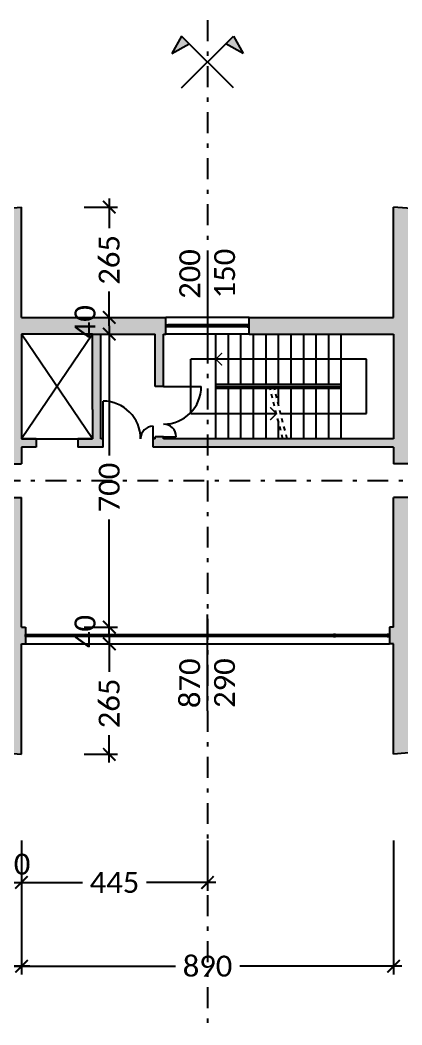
# Model space of a CAD drawing. Header units: inches. Extents: x 151 to 242, y -106 to 63.
# Drawn here: x 192.75 to 201.89, y 1.74 to 25.74 of the extents above; entities that cross this region are included whole.
import ezdxf

# ---------------------------------------------------------------- set-up
doc = ezdxf.new("R2010")
doc.units = ezdxf.units.IN
doc.header["$MEASUREMENT"] = 0
doc.header["$PDMODE"] = 35
doc.linetypes.add('TRATTOPUNTO', pattern=[1, 0.5, -0.25, 0, -0.25])
for name, color, linetype in [('Muri', 7, 'Continuous'), ('Porte', 252, 'Continuous'), ('Proiezioni', 7, 'Continuous'), ('Proiezioni leggere', 252, 'Continuous'), ('Quote', 7, 'Continuous'), ('Retini', 252, 'Continuous'), ('Serramenti', 252, 'Continuous'), ('Vetro', 4, 'Continuous')]:
    doc.layers.add(name, color=color, linetype=linetype)
doc.styles.add('Calibri', font='Calibri.ttf')
doc.dimstyles.new('Quote 1 a 100', dxfattribs={"dimtxt": 0.5, "dimasz": 0.3, "dimexe": 0.2, "dimexo": 1.5, "dimgap": 0.2, "dimtad": 0, "dimdec": 0, "dimlfac": 100, "dimrnd": 5, "dimzin": 0, "dimtxsty": 'Calibri', "dimblk": 'ARCHTICK', "dimcen": 0.09, "dimdle": 0.2, "dimclrd": 256, "dimclre": 256, "dimclrt": 256, "dimadec": 0, "dimazin": 0, "dimtfac": 1, "dimtdec": 0, "dimtofl": 0, "dimtmove": 1, "dimatfit": 2, "dimldrblk": 'ARCHTICK', "dimfxl": 1, "dimtolj": 1, "dimtzin": 0, "dimarcsym": 0})

# ---------------------------------------------------------------- blocks, each defined once
blk = doc.blocks.new('Finestra strombata_corpo centrale')
at = {"layer": 'Muri'}
for p, q in [((0.2, 0.5), (0.2, 0.1)), ((2.2, 0.5), (2.2, 0.1))]:
    blk.add_line(p, q, dxfattribs=at)
at = {"layer": 'Proiezioni'}
for p, q in [((1.2, -1.5), (1.2, 0.8)), ((2.2, 0.5), (0.2, 0.5)), ((2.2, 0.1), (0.2, 0.1))]:
    blk.add_line(p, q, dxfattribs=at)
at = {"layer": 'Serramenti'}
for p, q in [((2.15, 0.325), (0.25, 0.325)), ((2.15, 0.275), (0.25, 0.275))]:
    blk.add_line(p, q, dxfattribs=at)
for points in [[(0.2, 0.275), (0.25, 0.275), (0.25, 0.325), (0.2, 0.325)], [(2.2, 0.275), (2.15, 0.275), (2.15, 0.325), (2.2, 0.325)]]:
    blk.add_lwpolyline(points, close=True, dxfattribs=at)
at = {"layer": 'Vetro'}
blk.add_line((0.25, 0.3), (2.15, 0.3), dxfattribs=at)
blk = doc.blocks.new('Porta scala')
at = {"layer": 'Porte'}
for p, q in [((0, 0), (0.9, 0)), ((0, -1.2), (0.3, -1.2))]:
    blk.add_line(p, q, dxfattribs=at)
for centre, radius, start, end in [((0, 0), 0.9, 270, 0), ((0, -1.2), 0.3, 0, 90)]:
    blk.add_arc(centre, radius, start, end, dxfattribs=at)
blk = doc.blocks.new('_ArchTick')
at = {"color": 0, "linetype": 'ByBlock', "const_width": 0.15}
blk.add_lwpolyline([(-0.5, -0.5), (0.5, 0.5)], dxfattribs=at)
blk = doc.blocks.new('*D117')
at = {"layer": 'Defpoints', "color": 0, "transparency": 16777216}
for p in [(192.785, 21.278), (192.785, 18.642), (194.885, 18.642)]:
    blk.add_point(p, dxfattribs=at)
at = {"layer": 'Quote', "lineweight": -2, "transparency": 16777216}
for p, q in [((194.885, 21.478), (194.885, 20.769)), ((194.285, 21.278), (195.085, 21.278)), ((194.885, 18.442), (194.885, 19.261)), ((194.285, 18.642), (195.085, 18.642))]:
    blk.add_line(p, q, dxfattribs=at)
at = {"layer": 'Quote', "lineweight": -2, "transparency": 16777216, "xscale": 0.3, "yscale": 0.3, "zscale": 0.3}
for p, rotation in [((194.885, 21.278), 90), ((194.885, 18.642), 270)]:
    blk.add_blockref('_ArchTick', p, dxfattribs=dict(at, rotation=rotation))
at = {"layer": 'Quote', "transparency": 16777216, "insert": (194.885, 20.015), "char_height": 0.5, "attachment_point": 5, "rotation": 90, "style": 'Calibri'}
blk.add_mtext('\\A1;265', dxfattribs=at)
blk = doc.blocks.new('*D129')
at = {"layer": 'Defpoints', "color": 0, "transparency": 16777216}
for p in [(192.785, 10.842), (192.785, 8.206), (194.885, 8.206)]:
    blk.add_point(p, dxfattribs=at)
at = {"layer": 'Quote', "lineweight": -2, "transparency": 16777216}
for p, q in [((194.885, 11.042), (194.885, 10.174)), ((194.285, 10.842), (195.085, 10.842)), ((194.885, 8.006), (194.885, 8.666)), ((194.285, 8.206), (195.085, 8.206))]:
    blk.add_line(p, q, dxfattribs=at)
at = {"layer": 'Quote', "lineweight": -2, "transparency": 16777216, "xscale": 0.3, "yscale": 0.3, "zscale": 0.3}
for p, rotation in [((194.885, 10.842), 90), ((194.885, 8.206), 270)]:
    blk.add_blockref('_ArchTick', p, dxfattribs=dict(at, rotation=rotation))
at = {"layer": 'Quote', "transparency": 16777216, "insert": (194.885, 9.42), "char_height": 0.5, "attachment_point": 5, "rotation": 90, "style": 'Calibri'}
blk.add_mtext('\\A1;265', dxfattribs=at)
blk = doc.blocks.new('*D132')
at = {"layer": 'Defpoints', "color": 0, "transparency": 16777216}
for p in [(157.585, 7.644), (192.785, 7.644), (157.585, 3.144)]:
    blk.add_point(p, dxfattribs=at)
at = {"layer": 'Quote', "lineweight": -2, "transparency": 16777216}
for p, q in [((157.585, 6.144), (157.585, 2.944)), ((192.785, 6.144), (192.785, 2.944)), ((157.385, 3.144), (174.27, 3.144)), ((192.985, 3.144), (176.2, 3.144))]:
    blk.add_line(p, q, dxfattribs=at)
at = {"layer": 'Quote', "lineweight": -2, "transparency": 16777216, "xscale": 0.3, "yscale": 0.3, "zscale": 0.3, "rotation": 180}
blk.add_blockref('_ArchTick', (157.585, 3.144), dxfattribs=at)
at = {"layer": 'Quote', "lineweight": -2, "transparency": 16777216, "xscale": 0.3, "yscale": 0.3, "zscale": 0.3}
blk.add_blockref('_ArchTick', (192.785, 3.144), dxfattribs=at)
at = {"layer": 'Quote', "transparency": 16777216, "insert": (175.235, 3.144), "char_height": 0.5, "attachment_point": 5, "style": 'Calibri'}
blk.add_mtext('\\A1;3520', dxfattribs=at)
blk = doc.blocks.new('*D133')
at = {"layer": 'Defpoints', "color": 0, "transparency": 16777216}
for p in [(192.785, 7.644), (197.235, 7.644), (197.235, 5.144)]:
    blk.add_point(p, dxfattribs=at)
at = {"layer": 'Quote', "lineweight": -2, "transparency": 16777216}
for p, q in [((192.785, 6.144), (192.785, 4.944)), ((197.235, 6.144), (197.235, 4.944)), ((192.585, 5.144), (194.244, 5.144)), ((197.435, 5.144), (195.777, 5.144))]:
    blk.add_line(p, q, dxfattribs=at)
at = {"layer": 'Quote', "lineweight": -2, "transparency": 16777216, "xscale": 0.3, "yscale": 0.3, "zscale": 0.3, "rotation": 180}
blk.add_blockref('_ArchTick', (192.785, 5.144), dxfattribs=at)
at = {"layer": 'Quote', "lineweight": -2, "transparency": 16777216, "xscale": 0.3, "yscale": 0.3, "zscale": 0.3}
blk.add_blockref('_ArchTick', (197.235, 5.144), dxfattribs=at)
at = {"layer": 'Quote', "transparency": 16777216, "insert": (195.01, 5.144), "char_height": 0.5, "attachment_point": 5, "style": 'Calibri'}
blk.add_mtext('\\A1;445', dxfattribs=at)
blk = doc.blocks.new('*D134')
at = {"layer": 'Defpoints', "color": 0, "transparency": 16777216}
for p in [(192.785, 7.644), (201.685, 7.644), (201.685, 3.144)]:
    blk.add_point(p, dxfattribs=at)
at = {"layer": 'Quote', "lineweight": -2, "transparency": 16777216}
for p, q in [((192.785, 6.144), (192.785, 2.944)), ((201.685, 6.144), (201.685, 2.944)), ((192.585, 3.144), (196.466, 3.144)), ((201.885, 3.144), (198.005, 3.144))]:
    blk.add_line(p, q, dxfattribs=at)
at = {"layer": 'Quote', "lineweight": -2, "transparency": 16777216, "xscale": 0.3, "yscale": 0.3, "zscale": 0.3, "rotation": 180}
blk.add_blockref('_ArchTick', (192.785, 3.144), dxfattribs=at)
at = {"layer": 'Quote', "lineweight": -2, "transparency": 16777216, "xscale": 0.3, "yscale": 0.3, "zscale": 0.3}
blk.add_blockref('_ArchTick', (201.685, 3.144), dxfattribs=at)
at = {"layer": 'Quote', "transparency": 16777216, "insert": (197.235, 3.144), "char_height": 0.5, "attachment_point": 5, "style": 'Calibri'}
blk.add_mtext('\\A1;890', dxfattribs=at)
blk = doc.blocks.new('simmetria')
at = {"layer": 'Quote'}
h = blk.add_hatch(color=256, dxfattribs=at)
h.dxf.hatch_style = 1
h.paths.add_polyline_path([(-0.85, 0.206), (-0.437, 0.437), (-0.619, 0.619)])
h.paths.add_polyline_path([(0.437, 0.437), (0.85, 0.206), (0.619, 0.619)])
for p, q in [((-0.619, 0.619), (-0.85, 0.206)), ((-0.619, -0.619), (0.619, 0.619)), ((0.619, -0.619), (-0.619, 0.619)), ((0.619, 0.619), (0.85, 0.206)), ((-0.85, 0.206), (-0.437, 0.437)), ((0.85, 0.206), (0.437, 0.437))]:
    blk.add_line(p, q, dxfattribs=at)
blk = doc.blocks.new('*D141')
at = {"layer": 'Defpoints', "color": 0, "transparency": 16777216}
for p in [(192.385, 7.642), (192.785, 7.644), (192.785, 5.144)]:
    blk.add_point(p, dxfattribs=at)
at = {"layer": 'Quote', "lineweight": -2, "transparency": 16777216}
for p, q in [((192.385, 6.142), (192.385, 4.944)), ((192.785, 6.144), (192.785, 4.944)), ((192.185, 5.144), (192.985, 5.144))]:
    blk.add_line(p, q, dxfattribs=at)
at = {"layer": 'Quote', "lineweight": -2, "transparency": 16777216, "xscale": 0.3, "yscale": 0.3, "zscale": 0.3, "rotation": 180}
blk.add_blockref('_ArchTick', (192.385, 5.144), dxfattribs=at)
at = {"layer": 'Quote', "lineweight": -2, "transparency": 16777216, "xscale": 0.3, "yscale": 0.3, "zscale": 0.3}
blk.add_blockref('_ArchTick', (192.785, 5.144), dxfattribs=at)
at = {"layer": 'Quote', "transparency": 16777216, "insert": (192.602, 5.58), "char_height": 0.5, "attachment_point": 5, "style": 'Calibri'}
blk.add_mtext('\\A1;40', dxfattribs=at)
blk = doc.blocks.new('*D166')
at = {"layer": 'Defpoints', "color": 0, "transparency": 16777216}
for p in [(192.885, 11.242), (194.885, 11.242), (192.885, 10.842)]:
    blk.add_point(p, dxfattribs=at)
at = {"layer": 'Quote', "lineweight": -2, "transparency": 16777216}
for p, q in [((194.885, 11.242), (194.885, 11.542)), ((194.385, 11.242), (195.085, 11.242)), ((194.385, 10.842), (195.085, 10.842)), ((194.885, 10.842), (194.885, 10.542))]:
    blk.add_line(p, q, dxfattribs=at)
at = {"layer": 'Quote', "lineweight": -2, "transparency": 16777216, "xscale": 0.3, "yscale": 0.3, "zscale": 0.3}
for p, rotation in [((194.885, 11.242), 270), ((194.885, 10.842), 90)]:
    blk.add_blockref('_ArchTick', p, dxfattribs=dict(at, rotation=rotation))
at = {"layer": 'Quote', "transparency": 16777216, "insert": (194.307, 11.138), "char_height": 0.5, "attachment_point": 5, "rotation": 90, "style": 'Calibri'}
blk.add_mtext('\\A1;40', dxfattribs=at)
blk = doc.blocks.new('*D167')
at = {"layer": 'Defpoints', "color": 0, "transparency": 16777216}
for p in [(192.885, 18.642), (194.885, 18.642), (192.885, 18.242)]:
    blk.add_point(p, dxfattribs=at)
at = {"layer": 'Quote', "lineweight": -2, "transparency": 16777216}
for p, q in [((194.885, 18.642), (194.885, 18.942)), ((194.385, 18.642), (195.085, 18.642)), ((194.385, 18.242), (195.085, 18.242)), ((194.885, 18.242), (194.885, 17.942))]:
    blk.add_line(p, q, dxfattribs=at)
at = {"layer": 'Quote', "lineweight": -2, "transparency": 16777216, "xscale": 0.3, "yscale": 0.3, "zscale": 0.3}
for p, rotation in [((194.885, 18.642), 270), ((194.885, 18.242), 90)]:
    blk.add_blockref('_ArchTick', p, dxfattribs=dict(at, rotation=rotation))
at = {"layer": 'Quote', "transparency": 16777216, "insert": (194.307, 18.538), "char_height": 0.5, "attachment_point": 5, "rotation": 90, "style": 'Calibri'}
blk.add_mtext('\\A1;40', dxfattribs=at)
blk = doc.blocks.new('*D168')
at = {"layer": 'Defpoints', "color": 0, "transparency": 16777216}
for p in [(192.785, 18.242), (192.785, 11.242), (194.885, 11.242)]:
    blk.add_point(p, dxfattribs=at)
at = {"layer": 'Quote', "lineweight": -2, "transparency": 16777216}
for p, q in [((194.285, 18.242), (195.085, 18.242)), ((194.885, 18.442), (194.885, 15.343)), ((194.885, 11.042), (194.885, 13.811)), ((194.285, 11.242), (195.085, 11.242))]:
    blk.add_line(p, q, dxfattribs=at)
at = {"layer": 'Quote', "lineweight": -2, "transparency": 16777216, "xscale": 0.3, "yscale": 0.3, "zscale": 0.3}
for p, rotation in [((194.885, 18.242), 90), ((194.885, 11.242), 270)]:
    blk.add_blockref('_ArchTick', p, dxfattribs=dict(at, rotation=rotation))
at = {"layer": 'Quote', "transparency": 16777216, "insert": (194.885, 14.577), "char_height": 0.5, "attachment_point": 5, "rotation": 90, "style": 'Calibri'}
blk.add_mtext('\\A1;700', dxfattribs=at)

msp = doc.modelspace()

# ---------------------------------------------------------------- hatches: boundary and pattern name
at = {"layer": 'Retini'}
h = msp.add_hatch(color=256, dxfattribs=at)
h.dxf.hatch_style = 1
h.paths.add_polyline_path([(162.385, 18.242), (163.25, 18.317), (163.215, 18.716), (161.985, 18.609), (161.985, 15.342), (162.385, 15.342)])
h.paths.add_polyline_path([(162.385, 14.142), (161.985, 14.142), (161.985, 10.875), (163.215, 10.769), (163.25, 11.167), (162.385, 11.242)])
h.paths.add_polyline_path([(165.591, 10.964), (164.445, 11.064), (164.411, 10.665), (165.556, 10.566)])
h.paths.add_polyline_path([(165.556, 18.919), (164.411, 18.819), (164.445, 18.421), (165.591, 18.52)])
h.paths.add_polyline_path([(168.744, 19.195), (166.752, 19.022), (166.786, 18.624), (168.779, 18.796)])
h.paths.add_polyline_path([(170.926, 19.384), (169.94, 19.299), (169.975, 18.9), (170.961, 18.985)])
h.paths.add_polyline_path([(168.779, 10.688), (166.786, 10.861), (166.752, 10.462), (168.744, 10.29)])
h.paths.add_polyline_path([(170.961, 10.499), (169.975, 10.585), (169.94, 10.186), (170.926, 10.101)])
h.paths.add_polyline_path([(168.433, 12.892), (169.762, 12.892), (169.762, 12.992), (168.433, 12.992), (168.433, 13.892), (169.762, 13.892), (169.762, 13.992), (168.433, 13.992), (168.433, 14.342), (168.183, 14.342), (168.183, 10.74), (168.433, 10.718)])
h.paths.add_polyline_path([(168.433, 18.766), (168.183, 18.745), (168.183, 15.142), (168.433, 15.142), (168.433, 15.492), (169.762, 15.492), (169.762, 15.592), (168.433, 15.592), (168.433, 16.492), (169.762, 16.492), (169.762, 16.592), (168.433, 16.592)])
h.paths.add_polyline_path([(170.762, 18.968), (170.662, 18.96), (170.662, 16.592), (170.562, 16.592), (170.562, 16.492), (170.662, 16.492), (170.662, 15.592), (170.562, 15.592), (170.562, 15.492), (170.862, 15.492), (170.862, 15.592), (170.762, 15.592)])
h.paths.add_polyline_path([(170.762, 13.892), (170.862, 13.892), (170.862, 13.992), (170.562, 13.992), (170.562, 13.892), (170.662, 13.892), (170.662, 12.992), (170.562, 12.992), (170.562, 12.892), (170.662, 12.892), (170.662, 10.525), (170.762, 10.516)])
h.paths.add_polyline_path([(176.202, 15.592), (176.102, 15.592), (176.102, 19.431), (176.002, 19.422), (176.002, 15.592), (171.662, 15.592), (171.662, 15.492), (176.202, 15.492)])
h.paths.add_polyline_path([(176.202, 13.992), (171.662, 13.992), (171.662, 13.892), (176.002, 13.892), (176.002, 10.062), (176.102, 10.054), (176.102, 13.892), (176.202, 13.892)])
h.paths.add_polyline_path([(181.542, 13.992), (177.002, 13.992), (177.002, 13.892), (181.342, 13.892), (181.342, 9.599), (181.442, 9.591), (181.442, 13.892), (181.542, 13.892)])
h.paths.add_polyline_path([(181.542, 15.592), (181.442, 15.592), (181.442, 19.894), (181.342, 19.885), (181.342, 15.592), (177.002, 15.592), (177.002, 15.492), (181.542, 15.492)])
h.paths.add_polyline_path([(186.882, 13.992), (182.342, 13.992), (182.342, 13.892), (186.682, 13.892), (186.682, 9.137), (186.782, 9.128), (186.782, 13.892), (186.882, 13.892)])
h.paths.add_polyline_path([(186.782, 20.357), (186.682, 20.348), (186.682, 15.592), (182.342, 15.592), (182.342, 15.492), (186.882, 15.492), (186.882, 15.592), (186.782, 15.592)])
h.paths.add_polyline_path([(192.785, 14.342), (192.385, 14.342), (192.385, 8.642), (192.186, 8.66), (192.152, 8.261), (192.785, 8.206), (192.785, 10.842), (192.885, 10.842), (192.885, 11.242), (192.785, 11.242)])
h.paths.add_polyline_path([(192.785, 18.242), (194.485, 18.242), (194.485, 16.442), (194.485, 15.742), (194.135, 15.742), (194.135, 15.542), (194.735, 15.542), (194.735, 15.742), (194.685, 15.742), (194.685, 18.242), (195.985, 18.242), (195.985, 16.992), (196.185, 16.992), (196.185, 18.242), (196.235, 18.242), (196.235, 18.642), (192.785, 18.642), (192.785, 21.278), (192.152, 21.224), (192.186, 20.825), (192.385, 20.842), (192.385, 15.142), (192.785, 15.142), (192.785, 15.542), (193.135, 15.542), (193.135, 15.742), (192.785, 15.742)])
h.paths.add_polyline_path([(192.385, 15.592), (187.682, 15.592), (187.682, 15.492), (192.385, 15.492)])
h.paths.add_polyline_path([(192.385, 13.992), (187.682, 13.992), (187.682, 13.892), (192.385, 13.892)])
h.paths.add_polyline_path([(176.301, 10.036), (175.803, 10.079), (175.768, 9.681), (176.266, 9.638)])
h.paths.add_polyline_path([(181.641, 9.573), (181.143, 9.617), (181.108, 9.218), (181.606, 9.175)])
h.paths.add_polyline_path([(176.266, 19.847), (175.768, 19.804), (175.803, 19.405), (176.301, 19.448)])
h.paths.add_polyline_path([(181.606, 20.31), (181.108, 20.266), (181.143, 19.868), (181.641, 19.911)])
h.paths.add_polyline_path([(186.946, 20.772), (186.448, 20.729), (186.483, 20.331), (186.981, 20.374)])
h.paths.add_polyline_path([(186.981, 9.111), (186.483, 9.154), (186.448, 8.755), (186.946, 8.712)])
h.paths.add_polyline_path([(202.085, 20.842), (202.285, 20.825), (202.319, 21.224), (201.685, 21.278), (201.685, 18.642), (198.235, 18.642), (198.235, 18.242), (201.685, 18.242), (201.685, 15.742), (197.235, 15.742), (197.235, 15.542), (201.685, 15.542), (201.685, 15.142), (202.085, 15.142)])
h.paths.add_polyline_path([(197.235, 15.742), (196.185, 15.742), (196.185, 15.792), (195.985, 15.792), (195.985, 15.742), (195.935, 15.742), (195.935, 15.542), (197.235, 15.542)])
h.paths.add_polyline_path([(202.085, 14.342), (201.685, 14.342), (201.685, 11.242), (201.585, 11.242), (201.585, 10.842), (201.685, 10.842), (201.685, 8.206), (202.319, 8.261), (202.285, 8.66), (202.085, 8.642)])
h.paths.add_polyline_path([(208.023, 20.729), (207.524, 20.772), (207.49, 20.374), (207.988, 20.331)])
h.paths.add_polyline_path([(207.789, 20.348), (207.689, 20.357), (207.689, 15.592), (207.589, 15.592), (207.589, 15.492), (212.129, 15.492), (212.129, 15.592), (207.789, 15.592)])
h.paths.add_polyline_path([(213.362, 20.266), (212.864, 20.31), (212.83, 19.911), (213.328, 19.868)])
h.paths.add_polyline_path([(206.789, 15.592), (202.085, 15.592), (202.085, 15.492), (206.789, 15.492)])
h.paths.add_polyline_path([(217.469, 15.592), (213.129, 15.592), (213.129, 19.885), (213.029, 19.894), (213.029, 15.592), (212.929, 15.592), (212.929, 15.492), (217.469, 15.492)])
h.paths.add_polyline_path([(222.809, 15.592), (218.469, 15.592), (218.469, 19.422), (218.369, 19.431), (218.369, 15.592), (218.269, 15.592), (218.269, 15.492), (222.809, 15.492)])
h.paths.add_polyline_path([(218.702, 19.804), (218.204, 19.847), (218.17, 19.448), (218.668, 19.405)])
h.paths.add_polyline_path([(224.531, 19.299), (223.544, 19.384), (223.51, 18.985), (224.496, 18.9)])
h.paths.add_polyline_path([(225.726, 19.195), (225.692, 18.796), (227.684, 18.624), (227.719, 19.022)])
h.paths.add_polyline_path([(230.06, 18.819), (228.914, 18.919), (228.88, 18.52), (230.025, 18.421)])
h.paths.add_polyline_path([(232.485, 18.609), (231.255, 18.716), (231.221, 18.317), (232.085, 18.242), (232.085, 15.342), (232.485, 15.342)])
h.paths.add_polyline_path([(232.485, 14.142), (232.085, 14.142), (232.085, 11.242), (231.221, 11.167), (231.255, 10.769), (232.485, 10.875)])
h.paths.add_polyline_path([(230.025, 11.064), (228.88, 10.964), (228.914, 10.566), (230.06, 10.665)])
h.paths.add_polyline_path([(227.684, 10.861), (225.692, 10.688), (225.726, 10.29), (227.719, 10.462)])
h.paths.add_polyline_path([(226.288, 14.342), (226.038, 14.342), (226.038, 13.992), (224.709, 13.992), (224.709, 13.892), (226.038, 13.892), (226.038, 12.992), (224.709, 12.992), (224.709, 12.892), (226.038, 12.892), (226.038, 10.718), (226.288, 10.74)])
h.paths.add_polyline_path([(224.496, 10.585), (223.51, 10.499), (223.544, 10.101), (223.553, 10.101), (224.531, 10.186)])
h.paths.add_polyline_path([(218.668, 10.079), (218.17, 10.036), (218.204, 9.638), (218.213, 9.638), (218.702, 9.681)])
h.paths.add_polyline_path([(226.288, 18.745), (226.038, 18.766), (226.038, 16.592), (224.709, 16.592), (224.709, 16.492), (226.038, 16.492), (226.038, 15.592), (224.709, 15.592), (224.709, 15.492), (226.038, 15.492), (226.038, 15.142), (226.288, 15.142)])
h.paths.add_polyline_path([(223.809, 18.96), (223.709, 18.968), (223.709, 15.592), (223.609, 15.592), (223.609, 15.492), (223.909, 15.492), (223.909, 15.592), (223.809, 15.592), (223.809, 16.492), (223.909, 16.492), (223.909, 16.592), (223.809, 16.592)])
h.paths.add_polyline_path([(223.809, 13.892), (223.909, 13.892), (223.909, 13.992), (223.609, 13.992), (223.609, 13.892), (223.709, 13.892), (223.709, 10.516), (223.809, 10.525), (223.809, 12.892), (223.909, 12.892), (223.909, 12.992), (223.809, 12.992)])
h.paths.add_polyline_path([(222.809, 13.992), (218.269, 13.992), (218.269, 13.892), (218.369, 13.892), (218.369, 10.054), (218.469, 10.062), (218.469, 13.892), (222.809, 13.892)])
h.paths.add_polyline_path([(217.469, 13.992), (212.929, 13.992), (212.929, 13.892), (213.029, 13.892), (213.029, 9.591), (213.129, 9.599), (213.129, 13.892), (217.469, 13.892)])
h.paths.add_polyline_path([(213.328, 9.617), (212.83, 9.573), (212.864, 9.175), (212.873, 9.176), (213.362, 9.218)])
h.paths.add_polyline_path([(212.129, 13.992), (207.589, 13.992), (207.589, 13.892), (207.689, 13.892), (207.689, 9.128), (207.789, 9.137), (207.789, 13.892), (212.129, 13.892)])
h.paths.add_polyline_path([(206.789, 13.992), (202.085, 13.992), (202.085, 13.892), (206.789, 13.892)])
h.paths.add_polyline_path([(207.988, 9.154), (207.49, 9.111), (207.524, 8.712), (207.533, 8.713), (208.023, 8.755)])

# ---------------------------------------------------------------- linework, layer by layer
at = {"layer": 'Muri'}
for p, q in [((192.152, 21.224), (192.785, 21.278)), ((192.785, 18.642), (192.785, 21.278)), ((202.319, 21.224), (201.685, 21.278)), ((201.685, 18.642), (201.685, 21.278)), ((192.785, 18.642), (196.235, 18.642)), ((198.235, 18.642), (201.685, 18.642)), ((194.485, 18.242), (192.785, 18.242)), ((192.785, 18.242), (192.785, 15.742)), ((194.485, 16.442), (194.485, 18.242)), ((194.685, 18.242), (195.985, 18.242)), ((194.685, 15.742), (194.685, 18.242)), ((195.985, 16.992), (195.985, 18.242)), ((196.185, 16.992), (196.185, 18.242)), ((196.185, 18.242), (196.235, 18.242)), ((198.235, 18.242), (201.685, 18.242)), ((201.685, 18.242), (201.685, 15.742)), ((196.185, 16.992), (195.985, 16.992)), ((194.485, 16.442), (194.485, 15.742)), ((192.785, 15.742), (193.135, 15.742)), ((193.135, 15.742), (192.785, 15.742)), ((193.135, 15.742), (193.135, 15.542)), ((194.135, 15.742), (194.485, 15.742)), ((194.485, 15.742), (194.135, 15.742)), ((194.135, 15.742), (194.135, 15.542)), ((194.735, 15.742), (194.685, 15.742)), ((194.735, 15.542), (194.735, 15.742)), ((195.985, 15.742), (195.935, 15.742)), ((195.935, 15.542), (195.935, 15.742)), ((195.985, 15.742), (195.985, 15.792)), ((196.185, 15.792), (195.985, 15.792)), ((196.185, 15.742), (196.185, 15.792)), ((201.685, 15.742), (196.185, 15.742)), ((193.135, 15.542), (192.785, 15.542)), ((192.785, 15.542), (192.785, 15.142)), ((194.735, 15.542), (194.135, 15.542)), ((201.685, 15.542), (195.935, 15.542)), ((195.935, 15.542), (195.935, 15.542)), ((201.685, 15.542), (201.685, 15.142)), ((192.385, 15.142), (192.785, 15.142)), ((192.385, 15.142), (192.785, 15.142)), ((202.085, 15.142), (201.685, 15.142)), ((202.085, 15.142), (201.685, 15.142)), ((192.385, 14.342), (192.785, 14.342)), ((192.785, 11.242), (192.785, 14.342)), ((201.685, 11.242), (201.685, 14.342)), ((202.085, 14.342), (201.685, 14.342)), ((192.785, 11.242), (192.885, 11.242)), ((192.885, 11.242), (192.885, 10.842)), ((201.685, 11.242), (201.585, 11.242)), ((201.585, 11.242), (201.585, 10.842)), ((192.785, 8.206), (192.785, 10.842)), ((192.785, 10.842), (192.885, 10.842)), ((201.685, 10.842), (201.585, 10.842)), ((201.685, 8.206), (201.685, 10.842)), ((192.143, 8.262), (192.785, 8.206)), ((202.328, 8.262), (201.685, 8.206))]:
    msp.add_line(p, q, dxfattribs=at)
at = {"layer": 'Proiezioni', "linetype": 'TRATTOPUNTO'}
for p, q in [((197.235, 25.742), (197.235, 1.742)), ((151.558, 14.742), (238.885, 14.742))]:
    msp.add_line(p, q, dxfattribs=at)
at = {"layer": 'Proiezioni'}
for p, q in [((197.435, 17.042), (197.435, 18.242)), ((197.735, 17.042), (197.735, 18.242)), ((198.035, 17.042), (198.035, 18.242)), ((198.335, 17.042), (198.335, 18.242)), ((198.635, 17.042), (198.635, 18.242)), ((198.935, 17.042), (198.935, 18.242)), ((199.235, 17.042), (199.235, 18.242)), ((199.535, 17.042), (199.535, 18.242)), ((199.835, 17.042), (199.835, 18.242)), ((200.135, 17.042), (200.135, 18.242)), ((200.435, 17.042), (200.435, 18.242)), ((200.435, 17.042), (197.435, 17.042)), ((197.435, 16.942), (197.435, 17.042)), ((200.435, 16.942), (200.435, 17.042)), ((197.435, 16.992), (200.435, 16.992)), ((197.435, 15.742), (197.435, 16.942)), ((200.435, 16.942), (197.435, 16.942)), ((197.735, 15.742), (197.735, 16.942)), ((198.035, 15.742), (198.035, 16.942)), ((198.335, 15.742), (198.335, 16.942)), ((198.635, 15.742), (198.635, 16.942)), ((198.935, 16.548), (198.935, 16.942)), ((199.235, 15.742), (199.235, 16.942)), ((199.535, 15.742), (199.535, 16.942)), ((199.835, 15.742), (199.835, 16.942)), ((200.135, 15.742), (200.135, 16.942)), ((200.435, 15.742), (200.435, 16.942)), ((198.935, 15.742), (198.935, 16.136)), ((193.135, 15.742), (194.135, 15.742)), ((197.235, 9.242), (197.235, 11.542)), ((192.885, 10.842), (201.585, 10.842))]:
    msp.add_line(p, q, dxfattribs=at)
at = {"layer": 'Proiezioni leggere'}
for p, q in [((194.485, 15.742), (192.785, 18.242)), ((194.485, 18.242), (192.785, 15.742)), ((201.035, 17.642), (196.835, 17.642)), ((196.835, 16.342), (196.835, 17.642)), ((201.035, 16.342), (201.035, 17.642)), ((196.835, 16.342), (198.884, 16.342)), ((198.987, 16.342), (201.035, 16.342)), ((192.935, 11.067), (201.535, 11.067)), ((201.535, 11.017), (192.935, 11.017))]:
    msp.add_line(p, q, dxfattribs=at)
at = {"layer": 'Proiezioni leggere', "linetype": 'TRATTOPUNTO', "ltscale": 0.2}
for p, q in [((199.034, 15.742), (198.734, 16.942)), ((199.137, 15.742), (198.837, 16.942))]:
    msp.add_line(p, q, dxfattribs=at)
at = {"layer": 'Proiezioni leggere', "const_width": 0.03}
for points in [[(197.585, 17.792), (197.435, 17.642), (197.585, 17.492)], [(198.734, 16.192), (198.884, 16.342), (198.734, 16.492)]]:
    msp.add_lwpolyline(points, dxfattribs=at)
at = {"layer": 'Proiezioni leggere'}
for points in [[(192.885, 11.067), (192.935, 11.067), (192.935, 11.017), (192.885, 11.017)], [(194.175, 11.067), (194.225, 11.067), (194.225, 11.017), (194.175, 11.017)], [(195.389, 11.067), (195.439, 11.067), (195.439, 11.017), (195.389, 11.017)], [(196.603, 11.067), (196.653, 11.067), (196.653, 11.017), (196.603, 11.017)], [(197.817, 11.067), (197.867, 11.067), (197.867, 11.017), (197.817, 11.017)], [(199.032, 11.067), (199.082, 11.067), (199.082, 11.017), (199.032, 11.017)], [(200.246, 11.067), (200.296, 11.067), (200.296, 11.017), (200.246, 11.017)], [(200.296, 11.067), (200.246, 11.067), (200.246, 11.017), (200.296, 11.017)], [(201.585, 11.067), (201.535, 11.067), (201.535, 11.017), (201.585, 11.017)]]:
    msp.add_lwpolyline(points, close=True, dxfattribs=at)
at = {"layer": 'Vetro'}
for p, q in [((192.935, 11.042), (194.175, 11.042)), ((194.225, 11.042), (195.389, 11.042)), ((195.439, 11.042), (196.603, 11.042)), ((196.653, 11.042), (197.817, 11.042)), ((197.867, 11.042), (199.032, 11.042)), ((199.082, 11.042), (200.246, 11.042)), ((200.296, 11.042), (201.435, 11.042)), ((201.535, 11.042), (200.296, 11.042))]:
    msp.add_line(p, q, dxfattribs=at)

# ---------------------------------------------------------------- block references
at = {"layer": 'Muri', "xscale": -1, "rotation": 180}
msp.add_blockref('Finestra strombata_corpo centrale', (196.035, 18.742), dxfattribs=at)
at = {"layer": 'Porte'}
msp.add_blockref('Porta scala', (196.185, 16.992), dxfattribs=at)
at = {"layer": 'Porte', "rotation": 90}
msp.add_blockref('Porta scala', (194.735, 15.742), dxfattribs=at)
at = {"layer": 'Quote'}
msp.add_blockref('simmetria', (197.235, 24.742), dxfattribs=at)

# ---------------------------------------------------------------- texts
at = {"layer": 'Quote', "char_height": 0.5, "attachment_point": 1, "rotation": 90, "style": 'Calibri'}
for s, heights, insert in [('\\pi0.0895;200\\P\\pi0.10104;150', [1.893], (196.56, 18.995)), ('\\pi0.085654;870\\P\\pi0.0895;290', [1.768], (196.558, 9.224))]:
    msp.add_mtext_dynamic_manual_height_columns(s, width=1.31746, gutter_width=1.75, heights=heights, dxfattribs=dict(at, insert=insert))

# ---------------------------------------------------------------- dimensions: what is measured, and where the dimension line sits
at = {"layer": 'Quote'}
for base, p1, p2, picture, middle in [((194.885, 18.642), (192.785, 21.278), (192.785, 18.642), '*D117', (194.885, 20.015)), ((194.885, 18.642), (192.885, 18.242), (192.885, 18.642), '*D167', (194.307, 18.538)), ((194.885, 11.242), (192.785, 18.242), (192.785, 11.242), '*D168', (194.885, 14.577)), ((194.885, 11.242), (192.885, 10.842), (192.885, 11.242), '*D166', (194.307, 11.138)), ((194.885, 8.206), (192.785, 10.842), (192.785, 8.206), '*D129', (194.885, 9.42))]:
    dim = msp.add_linear_dim(base=base, p1=p1, p2=p2, angle=90, dimstyle='Quote 1 a 100', dxfattribs=at)
    dim.commit()
    dim.dimension.update_dxf_attribs({"geometry": picture, "text_midpoint": middle, "dimtype": 160})
for base, p1, p2, picture, middle in [((157.585, 3.144), (192.785, 7.644), (157.585, 7.644), '*D132', (175.235, 3.144)), ((192.785, 5.144), (192.385, 7.642), (192.785, 7.644), '*D141', (192.602, 5.58))]:
    dim = msp.add_linear_dim(base=base, p1=p1, p2=p2, dimstyle='Quote 1 a 100', dxfattribs=at)
    dim.commit()
    dim.dimension.update_dxf_attribs({"geometry": picture, "text_midpoint": middle, "dimtype": 160})
for base, p2, picture, middle in [((197.235, 5.144), (197.235, 7.644), '*D133', (195.01, 5.144)), ((201.685, 3.144), (201.685, 7.644), '*D134', (197.235, 3.144))]:
    dim = msp.add_linear_dim(base=base, p1=(192.785, 7.644), p2=p2, dimstyle='Quote 1 a 100', dxfattribs=at)
    dim.commit()
    dim.dimension.update_dxf_attribs({"geometry": picture, "text_midpoint": middle})

doc.saveas('drawing.dxf')
